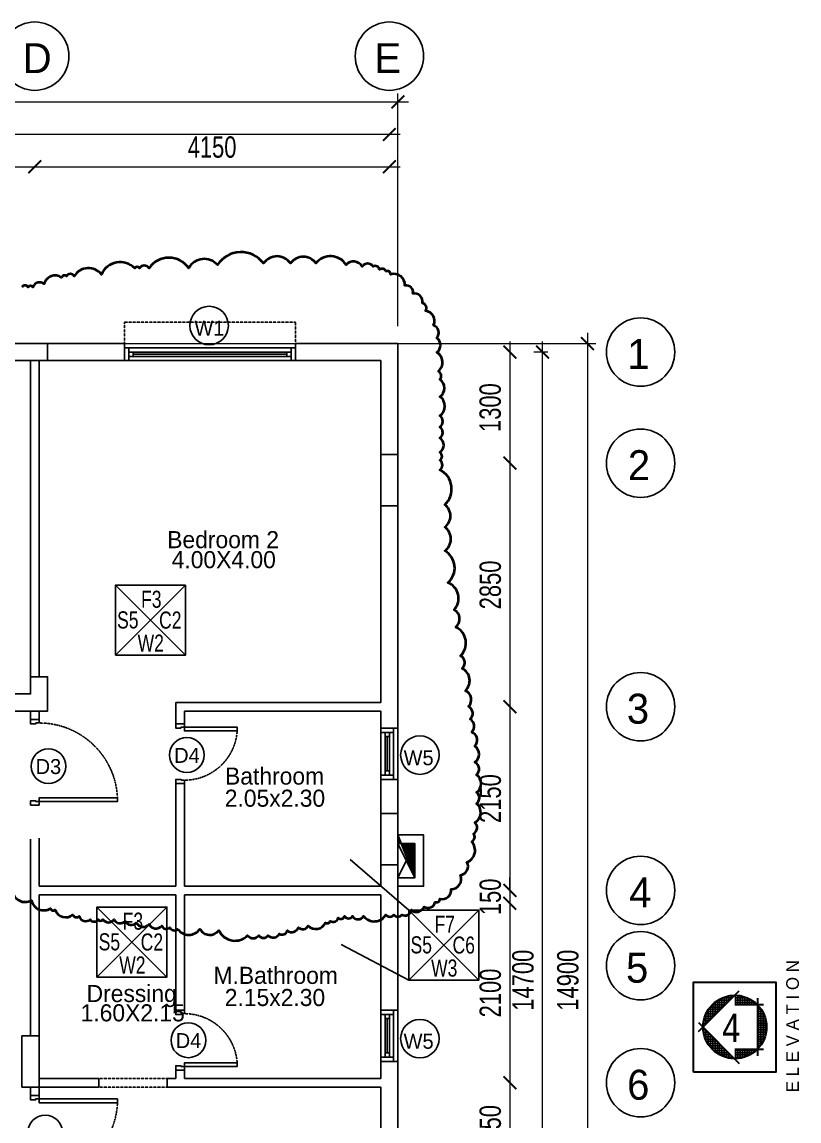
# Model space of a CAD drawing. Header units: metres. Extents: x 228262846 to 228432719, y 398618546 to 398687517.
# Drawn here: x 228375194 to 228384288, y 398644573 to 398657433 of the extents above; entities that cross this region are included whole.
import ezdxf
from ezdxf.enums import TextEntityAlignment as Align

# ---------------------------------------------------------------- set-up
doc = ezdxf.new("R2010")
doc.units = ezdxf.units.M
doc.header["$LTSCALE"] = 10
doc.header["$MEASUREMENT"] = 0
doc.header["$PDMODE"] = 34
doc.linetypes.add('CENTER', pattern=[2, 1.25, -0.25, 0.25, -0.25])
doc.linetypes.add('HIDDEN2', pattern=[0.1875, 0.125, -0.0625])
for name, color, linetype in [('02.01.01 MD-SOL-SDP', 32, 'Continuous'), ('AX', 1, 'CENTER'), ('TAGS', 11, 'Continuous'), ('tails', 11, 'Continuous'), ('TEX', 55, 'Continuous'), ('XXS-COLUMN LAYOUT AT FOUNDATION$0$S-COL', 6, 'Continuous')]:
    doc.layers.add(name, color=color, linetype=linetype)
for name, color, linetype, lineweight in [('A-DIM-15', 63, 'Continuous', 15), ('A-Door', 183, 'Continuous', 25), ('A-Elev', 8, 'Continuous', 25), ('A-ELEV-03', 30, 'Continuous', 30), ('A-Hid', 252, 'HIDDEN2', 25), ('A-RMN-FIN-15', 181, 'Continuous', 15), ('A-Text', 182, 'Continuous', 20), ('A-TXT-E', 3, 'Continuous', 30), ('A-Wall', 7, 'Continuous', 25), ('HAT', 8, 'Continuous', 25)]:
    doc.layers.add(name, color=color, linetype=linetype, lineweight=lineweight)
doc.styles.add('ASA1', font='swissc.ttf')
doc.styles.add('EN-SCL', font='swisscl.ttf')
doc.styles.add('EN-SCL-DIM', font='swisscl.ttf')
doc.styles.add('STYLE2', font='', dxfattribs={"height": 0.3})
doc.styles.add('WW', font='', dxfattribs={"height": 0.12})
doc.styles.add('ZRomatre', font='', dxfattribs={"height": 1})
doc.styles.get('STYLE2').set_extended_font_data('Andalus')
doc.styles.get('WW').set_extended_font_data('Andalus')
doc.styles.get('ZRomatre').set_extended_font_data('Narkisim')
doc.dimstyles.new('ZFP-100$0', dxfattribs={"dimscale": 100, "dimtxt": 2.5, "dimasz": 1.5, "dimexe": 1, "dimexo": 1, "dimgap": 1, "dimtad": 1, "dimdec": 0, "dimzin": 0, "dimdsep": 46, "dimtxsty": 'EN-SCL-DIM', "dimblk": 'ARCHTICK', "dimcen": 2, "dimdle": 1.25, "dimclrd": 256, "dimclre": 256, "dimclrt": 2, "dimadec": 3, "dimazin": 2, "dimtfac": 1, "dimtdec": 0, "dimtix": 1, "dimtmove": 2, "dimatfit": 0, "dimldrblk": 'ARCHTICK', "dimfxl": 1, "dimtolj": 1, "dimtzin": 0, "dimlwd": -1, "dimlwe": -1, "dimarcsym": 0})

# ---------------------------------------------------------------- blocks, each defined once
blk = doc.blocks.new('*U32')
for points in [[(40, 100), (40, 1018), (84, 1018), (84, 100)], [(40, 60), (50, 60), (50, 0), (0, 0), (0, 100), (40, 100)], [(960, 61), (950, 61), (950, 0), (1000, 0), (1000, 100), (960, 100)]]:
    blk.add_lwpolyline(points, close=True)
at = {"linetype": 'HIDDEN2'}
blk.add_arc((41, 100), 919, 359.9741, 87.3184, dxfattribs=at)
blk = doc.blocks.new('*U31')
for points in [[(40, 100), (40, 1018), (84, 1018), (84, 100)], [(40, 60), (50, 60), (50, 0), (0, 0), (0, 100), (40, 100)], [(960, 61), (950, 61), (950, 0), (1000, 0), (1000, 100), (960, 100)]]:
    blk.add_lwpolyline(points, close=True)
at = {"linetype": 'HIDDEN2'}
blk.add_arc((41, 100), 919, 359.9741, 87.3184, dxfattribs=at)
blk = doc.blocks.new('*U30')
for points in [[(-10471, -548), (-10471, 70), (-10427, 70), (-10427, -548)], [(-10471, -588), (-10461, -588), (-10461, -648), (-10511, -648), (-10511, -548), (-10471, -548)], [(-9851, -587), (-9861, -587), (-9861, -648), (-9811, -648), (-9811, -548), (-9851, -548)]]:
    blk.add_lwpolyline(points, close=True)
at = {"linetype": 'HIDDEN2'}
blk.add_arc((-10471, -548), 620, 0, 85.9304, dxfattribs=at)
blk = doc.blocks.new('*X28')
at = {"color": 0}
for p, q in [((-3.16, -8.3378), (-3.16, -8.27)), ((-3.14, -8.3378), (-3.14, -8.2643)), ((-3.12, -8.3378), (-3.12, -8.2601)), ((-3.1194, -8.26), (-3.0732, -8.26)), ((-3.1, -8.3378), (-3.1, -8.2574)), ((-3.08, -8.3378), (-3.08, -8.2562)), ((-3.0672, -8.26), (-3.0269, -8.26)), ((-3.06, -8.2672), (-3.06, -8.2565)), ((-3.04, -8.2874), (-3.04, -8.2581)), ((-3.02, -8.3075), (-3.02, -8.2613)), ((-3, -8.3277), (-3, -8.2659)), ((-2.98, -8.3479), (-2.98, -8.2722)), ((-3.2903, -8.36), (-3.2704, -8.36)), ((-3.28, -8.535), (-3.28, -8.3479)), ((-3.2725, -8.34), (-3.2704, -8.34)), ((-3.26, -8.3378), (-3.26, -8.328)), ((-3.2508, -8.32), (-3.0732, -8.32)), ((-3.24, -8.3378), (-3.24, -8.3115)), ((-3.2233, -8.3), (-3.0732, -8.3)), ((-3.22, -8.3378), (-3.22, -8.2979)), ((-3.2, -8.3378), (-3.2, -8.2866)), ((-3.186, -8.28), (-3.0732, -8.28)), ((-3.18, -8.3378), (-3.18, -8.2774)), ((-3.0473, -8.28), (-2.9603, -8.28)), ((-3.0275, -8.3), (-2.923, -8.3)), ((-3.0076, -8.32), (-2.8956, -8.32)), ((-2.9878, -8.34), (-2.8738, -8.34)), ((-2.968, -8.36), (-2.856, -8.36)), ((-2.96, -8.368), (-2.96, -8.2801)), ((-2.94, -8.3882), (-2.94, -8.29)), ((-2.92, -8.4083), (-2.92, -8.302)), ((-2.9, -8.4285), (-2.9, -8.3164)), ((-2.88, -8.4486), (-2.88, -8.3339)), ((-2.86, -8.4688), (-2.86, -8.3552)), ((-3.3418, -8.46), (-3.2704, -8.46)), ((-3.34, -8.535), (-3.34, -8.4539)), ((-3.3354, -8.44), (-3.2704, -8.44)), ((-3.3272, -8.42), (-3.2704, -8.42)), ((-3.32, -8.535), (-3.32, -8.4052)), ((-3.3172, -8.4), (-3.2704, -8.4)), ((-3.305, -8.38), (-3.2704, -8.38)), ((-3.3, -8.535), (-3.3, -8.3728)), ((-2.9481, -8.38), (-2.8413, -8.38)), ((-2.9283, -8.4), (-2.8291, -8.4)), ((-2.9084, -8.42), (-2.8191, -8.42)), ((-2.8886, -8.44), (-2.811, -8.44)), ((-2.8687, -8.46), (-2.8046, -8.46)), ((-2.84, -8.489), (-2.84, -8.382)), ((-2.82, -8.5091), (-2.82, -8.418)), ((-3.352, -8.54), (-3.2704, -8.54)), ((-3.3517, -8.52), (-3.2704, -8.52)), ((-3.351, -8.56), (-3.2704, -8.56)), ((-3.3499, -8.5), (-3.2704, -8.5)), ((-3.3466, -8.48), (-3.2704, -8.48)), ((-3.34, -8.6162), (-3.34, -8.535)), ((-3.32, -8.6649), (-3.32, -8.535)), ((-3.3, -8.6973), (-3.3, -8.535)), ((-3.28, -8.7222), (-3.28, -8.535)), ((-2.8489, -8.48), (-2.7998, -8.48)), ((-2.829, -8.5), (-2.7965, -8.5)), ((-2.82, -8.652), (-2.82, -8.561)), ((-2.819, -8.56), (-2.7954, -8.56)), ((-2.8092, -8.52), (-2.7947, -8.52)), ((-2.8, -8.5293), (-2.8, -8.4788)), ((-2.8, -8.5913), (-2.8, -8.5408)), ((-2.7992, -8.54), (-2.7943, -8.54)), ((-3.3484, -8.58), (-3.2704, -8.58)), ((-3.3444, -8.6), (-3.2704, -8.6)), ((-3.3388, -8.62), (-3.2704, -8.62)), ((-3.3316, -8.64), (-3.2704, -8.64)), ((-3.3225, -8.66), (-3.2704, -8.66)), ((-2.9183, -8.66), (-2.8238, -8.66)), ((-2.9, -8.7537), (-2.9, -8.6416)), ((-2.8984, -8.64), (-2.8148, -8.64)), ((-2.88, -8.7362), (-2.88, -8.6214)), ((-2.8786, -8.62), (-2.8075, -8.62)), ((-2.86, -8.7149), (-2.86, -8.6013)), ((-2.8587, -8.6), (-2.8019, -8.6)), ((-2.84, -8.6881), (-2.84, -8.5811)), ((-2.8389, -8.58), (-2.7979, -8.58)), ((-3.3114, -8.68), (-3.2704, -8.68)), ((-3.2981, -8.7), (-3.2704, -8.7)), ((-3.2819, -8.72), (-3.2704, -8.72)), ((-3.2623, -8.74), (-3.0732, -8.74)), ((-3.26, -8.7421), (-3.26, -8.7323)), ((-3.24, -8.7585), (-3.24, -8.7323)), ((-3.22, -8.7722), (-3.22, -8.7323)), ((-3.2, -8.7834), (-3.2, -8.7323)), ((-3.18, -8.7927), (-3.18, -8.7323)), ((-3.16, -8.8001), (-3.16, -8.7323)), ((-3.14, -8.8058), (-3.14, -8.7323)), ((-3.12, -8.81), (-3.12, -8.7323)), ((-3.1, -8.8126), (-3.1, -8.7323)), ((-3.08, -8.8139), (-3.08, -8.7323)), ((-3, -8.8042), (-3, -8.7424)), ((-2.9976, -8.74), (-2.884, -8.74)), ((-2.98, -8.7979), (-2.98, -8.7222)), ((-2.9778, -8.72), (-2.8644, -8.72)), ((-2.96, -8.7899), (-2.96, -8.7021)), ((-2.9579, -8.7), (-2.8483, -8.7)), ((-2.94, -8.7801), (-2.94, -8.6819)), ((-2.9381, -8.68), (-2.8349, -8.68)), ((-2.92, -8.7681), (-2.92, -8.6618)), ((-3.238, -8.76), (-3.0732, -8.76)), ((-3.2065, -8.78), (-3.0732, -8.78)), ((-3.1603, -8.8), (-3.0732, -8.8)), ((-3.06, -8.8136), (-3.06, -8.8029)), ((-3.0572, -8.8), (-2.9861, -8.8)), ((-3.04, -8.812), (-3.04, -8.7827)), ((-3.0373, -8.78), (-2.9398, -8.78)), ((-3.02, -8.8088), (-3.02, -8.7625)), ((-3.0175, -8.76), (-2.9083, -8.76))]:
    blk.add_line(p, q, dxfattribs=at)
blk = doc.blocks.new('_ArchTick')
at = {"color": 0, "linetype": 'ByBlock', "const_width": 0.15}
blk.add_lwpolyline([(-0.5, -0.5), (0.5, 0.5)], dxfattribs=at)
blk = doc.blocks.new('*D100')
at = {"layer": 'A-DIM-15', "transparency": 16777216}
for p, q in [((228366294, 398653874), (228366294, 398656598)), ((228379594, 398653874), (228379594, 398656598)), ((228366169, 398656498), (228379719, 398656498))]:
    blk.add_line(p, q, dxfattribs=at)
at = {"layer": 'Defpoints', "color": 0, "transparency": 16777216}
for p in [(228379594, 398656498), (228366294, 398653774), (228379594, 398653774)]:
    blk.add_point(p, dxfattribs=at)
at = {"layer": 'A-DIM-15', "transparency": 16777216, "xscale": 150, "yscale": 150, "zscale": 150, "rotation": 180}
blk.add_blockref('_ArchTick', (228366294, 398656498), dxfattribs=at)
at = {"layer": 'A-DIM-15', "transparency": 16777216, "xscale": 150, "yscale": 150, "zscale": 150}
blk.add_blockref('_ArchTick', (228379594, 398656498), dxfattribs=at)
at = {"layer": 'A-DIM-15', "color": 2, "transparency": 16777216, "insert": (228372944, 398656726), "char_height": 250, "attachment_point": 5, "style": 'EN-SCL-DIM'}
blk.add_mtext('\\A1;13300', dxfattribs=at)
blk = doc.blocks.new('*D101')
at = {"layer": 'A-DIM-15', "transparency": 16777216}
blk.add_line((228379619, 398656116), (228366269, 398656116), dxfattribs=at)
at = {"layer": 'Defpoints', "color": 0, "transparency": 16777216}
for p in [(228366394, 398656116), (228366394, 398656116), (228379494, 398656116)]:
    blk.add_point(p, dxfattribs=at)
at = {"layer": 'A-DIM-15', "transparency": 16777216, "xscale": 150, "yscale": 150, "zscale": 150, "rotation": 180}
blk.add_blockref('_ArchTick', (228366394, 398656116), dxfattribs=at)
at = {"layer": 'A-DIM-15', "transparency": 16777216, "xscale": 150, "yscale": 150, "zscale": 150}
blk.add_blockref('_ArchTick', (228379494, 398656116), dxfattribs=at)
at = {"layer": 'A-DIM-15', "color": 2, "transparency": 16777216, "insert": (228372944, 398656344), "char_height": 250, "attachment_point": 5, "style": 'EN-SCL-DIM'}
blk.add_mtext('\\A1;13100', dxfattribs=at)
blk = doc.blocks.new('*D104')
at = {"layer": 'A-DIM-15', "transparency": 16777216}
blk.add_line((228371019, 398655740), (228375469, 398655740), dxfattribs=at)
at = {"layer": 'Defpoints', "color": 0, "transparency": 16777216}
for p in [(228371144, 398655740), (228375344, 398655740), (228375344, 398655740)]:
    blk.add_point(p, dxfattribs=at)
at = {"layer": 'A-DIM-15', "transparency": 16777216, "xscale": 150, "yscale": 150, "zscale": 150, "rotation": 180}
blk.add_blockref('_ArchTick', (228371144, 398655740), dxfattribs=at)
at = {"layer": 'A-DIM-15', "transparency": 16777216, "xscale": 150, "yscale": 150, "zscale": 150}
blk.add_blockref('_ArchTick', (228375344, 398655740), dxfattribs=at)
at = {"layer": 'A-DIM-15', "color": 2, "transparency": 16777216, "insert": (228373244, 398655968), "char_height": 250, "attachment_point": 5, "style": 'EN-SCL-DIM'}
blk.add_mtext('\\A1;4200', dxfattribs=at)
blk = doc.blocks.new('*D105')
at = {"layer": 'A-DIM-15', "transparency": 16777216}
blk.add_line((228375219, 398655740), (228379619, 398655740), dxfattribs=at)
at = {"layer": 'Defpoints', "color": 0, "transparency": 16777216}
for p in [(228375344, 398655740), (228379494, 398655740), (228379494, 398655740)]:
    blk.add_point(p, dxfattribs=at)
at = {"layer": 'A-DIM-15', "transparency": 16777216, "xscale": 150, "yscale": 150, "zscale": 150, "rotation": 180}
blk.add_blockref('_ArchTick', (228375344, 398655740), dxfattribs=at)
at = {"layer": 'A-DIM-15', "transparency": 16777216, "xscale": 150, "yscale": 150, "zscale": 150}
blk.add_blockref('_ArchTick', (228379494, 398655740), dxfattribs=at)
at = {"layer": 'A-DIM-15', "color": 2, "transparency": 16777216, "insert": (228377419, 398655968), "char_height": 250, "attachment_point": 5, "style": 'EN-SCL-DIM'}
blk.add_mtext('\\A1;4150', dxfattribs=at)
blk = doc.blocks.new('*D106')
at = {"layer": 'A-DIM-15', "transparency": 16777216}
for p, q in [((228381812, 398653796), (228381812, 398638646)), ((228375594, 398653671), (228381912, 398653671)), ((228379694, 398638771), (228381912, 398638771))]:
    blk.add_line(p, q, dxfattribs=at)
at = {"layer": 'Defpoints', "color": 0, "transparency": 16777216}
for p in [(228375494, 398653671), (228379594, 398638771), (228381812, 398638771)]:
    blk.add_point(p, dxfattribs=at)
at = {"layer": 'A-DIM-15', "transparency": 16777216, "xscale": 150, "yscale": 150, "zscale": 150}
for p, rotation in [((228381812, 398653671), 90), ((228381812, 398638771), 270)]:
    blk.add_blockref('_ArchTick', p, dxfattribs=dict(at, rotation=rotation))
at = {"layer": 'A-DIM-15', "color": 2, "transparency": 16777216, "insert": (228381584, 398646221), "char_height": 250, "attachment_point": 5, "rotation": 90, "style": 'EN-SCL-DIM'}
blk.add_mtext('\\A1;14900', dxfattribs=at)
blk = doc.blocks.new('*D107')
at = {"layer": 'A-DIM-15', "transparency": 16777216}
for p, q in [((228381286, 398638746), (228381286, 398653696)), ((228381348, 398653571), (228381186, 398653571)), ((228381348, 398638871), (228381186, 398638871))]:
    blk.add_line(p, q, dxfattribs=at)
at = {"layer": 'Defpoints', "color": 0, "transparency": 16777216}
for p in [(228381286, 398653571), (228381448, 398653571), (228381448, 398638871)]:
    blk.add_point(p, dxfattribs=at)
at = {"layer": 'A-DIM-15', "transparency": 16777216, "xscale": 150, "yscale": 150, "zscale": 150}
for p, rotation in [((228381286, 398653571), 90), ((228381286, 398638871), 270)]:
    blk.add_blockref('_ArchTick', p, dxfattribs=dict(at, rotation=rotation))
at = {"layer": 'A-DIM-15', "color": 2, "transparency": 16777216, "insert": (228381058, 398646221), "char_height": 250, "attachment_point": 5, "rotation": 90, "style": 'EN-SCL-DIM'}
blk.add_mtext('\\A1;14700', dxfattribs=at)
blk = doc.blocks.new('*D108')
at = {"layer": 'A-DIM-15', "transparency": 16777216}
blk.add_line((228380904, 398653696), (228380904, 398652146), dxfattribs=at)
at = {"layer": 'Defpoints', "color": 0, "transparency": 16777216}
for p in [(228380904, 398653571), (228380904, 398652271), (228380904, 398652271)]:
    blk.add_point(p, dxfattribs=at)
at = {"layer": 'A-DIM-15', "transparency": 16777216, "xscale": 150, "yscale": 150, "zscale": 150}
for p, rotation in [((228380904, 398653571), 90), ((228380904, 398652271), 270)]:
    blk.add_blockref('_ArchTick', p, dxfattribs=dict(at, rotation=rotation))
at = {"layer": 'A-DIM-15', "color": 2, "transparency": 16777216, "insert": (228380675, 398652921), "char_height": 250, "attachment_point": 5, "rotation": 90, "style": 'EN-SCL-DIM'}
blk.add_mtext('\\A1;1300', dxfattribs=at)
blk = doc.blocks.new('*D109')
at = {"layer": 'A-DIM-15', "transparency": 16777216}
blk.add_line((228380904, 398652396), (228380904, 398649296), dxfattribs=at)
at = {"layer": 'Defpoints', "color": 0, "transparency": 16777216}
for p in [(228380904, 398652271), (228380904, 398649421), (228380904, 398649421)]:
    blk.add_point(p, dxfattribs=at)
at = {"layer": 'A-DIM-15', "transparency": 16777216, "xscale": 150, "yscale": 150, "zscale": 150}
for p, rotation in [((228380904, 398652271), 90), ((228380904, 398649421), 270)]:
    blk.add_blockref('_ArchTick', p, dxfattribs=dict(at, rotation=rotation))
at = {"layer": 'A-DIM-15', "color": 2, "transparency": 16777216, "insert": (228380676, 398650846), "char_height": 250, "attachment_point": 5, "rotation": 90, "style": 'EN-SCL-DIM'}
blk.add_mtext('\\A1;2850', dxfattribs=at)
blk = doc.blocks.new('*D110')
at = {"layer": 'A-DIM-15', "transparency": 16777216}
blk.add_line((228380904, 398649546), (228380904, 398647146), dxfattribs=at)
at = {"layer": 'Defpoints', "color": 0, "transparency": 16777216}
for p in [(228380904, 398649421), (228380904, 398647271), (228380904, 398647271)]:
    blk.add_point(p, dxfattribs=at)
at = {"layer": 'A-DIM-15', "transparency": 16777216, "xscale": 150, "yscale": 150, "zscale": 150}
for p, rotation in [((228380904, 398649421), 90), ((228380904, 398647271), 270)]:
    blk.add_blockref('_ArchTick', p, dxfattribs=dict(at, rotation=rotation))
at = {"layer": 'A-DIM-15', "color": 2, "transparency": 16777216, "insert": (228380676, 398648346), "char_height": 250, "attachment_point": 5, "rotation": 90, "style": 'EN-SCL-DIM'}
blk.add_mtext('\\A1;2150', dxfattribs=at)
blk = doc.blocks.new('*D111')
at = {"layer": 'A-DIM-15', "transparency": 16777216}
for p, q in [((228380904, 398647271), (228380904, 398647421)), ((228380904, 398647271), (228380904, 398647121)), ((228380904, 398647121), (228380904, 398646971))]:
    blk.add_line(p, q, dxfattribs=at)
at = {"layer": 'Defpoints', "color": 0, "transparency": 16777216}
for p in [(228380904, 398647271), (228380904, 398647121), (228380904, 398647121)]:
    blk.add_point(p, dxfattribs=at)
at = {"layer": 'A-DIM-15', "transparency": 16777216, "xscale": 150, "yscale": 150, "zscale": 150}
for p, rotation in [((228380904, 398647271), 270), ((228380904, 398647121), 90)]:
    blk.add_blockref('_ArchTick', p, dxfattribs=dict(at, rotation=rotation))
at = {"layer": 'A-DIM-15', "color": 2, "transparency": 16777216, "insert": (228380676, 398647196), "char_height": 250, "attachment_point": 5, "rotation": 90, "style": 'EN-SCL-DIM'}
blk.add_mtext('\\A1;150', dxfattribs=at)
blk = doc.blocks.new('*D112')
at = {"layer": 'A-DIM-15', "transparency": 16777216}
blk.add_line((228380904, 398647246), (228380904, 398644896), dxfattribs=at)
at = {"layer": 'Defpoints', "color": 0, "transparency": 16777216}
for p in [(228380904, 398647121), (228380904, 398645021), (228380904, 398645021)]:
    blk.add_point(p, dxfattribs=at)
at = {"layer": 'A-DIM-15', "transparency": 16777216, "xscale": 150, "yscale": 150, "zscale": 150}
for p, rotation in [((228380904, 398647121), 90), ((228380904, 398645021), 270)]:
    blk.add_blockref('_ArchTick', p, dxfattribs=dict(at, rotation=rotation))
at = {"layer": 'A-DIM-15', "color": 2, "transparency": 16777216, "insert": (228380676, 398646071), "char_height": 250, "attachment_point": 5, "rotation": 90, "style": 'EN-SCL-DIM'}
blk.add_mtext('\\A1;2100', dxfattribs=at)
blk = doc.blocks.new('*D113')
at = {"layer": 'A-DIM-15', "transparency": 16777216}
blk.add_line((228380904, 398645146), (228380904, 398643946), dxfattribs=at)
at = {"layer": 'Defpoints', "color": 0, "transparency": 16777216}
for p in [(228380904, 398645021), (228380904, 398644071), (228380904, 398644071)]:
    blk.add_point(p, dxfattribs=at)
at = {"layer": 'A-DIM-15', "transparency": 16777216, "xscale": 150, "yscale": 150, "zscale": 150}
for p, rotation in [((228380904, 398645021), 90), ((228380904, 398644071), 270)]:
    blk.add_blockref('_ArchTick', p, dxfattribs=dict(at, rotation=rotation))
at = {"layer": 'A-DIM-15', "color": 2, "transparency": 16777216, "insert": (228380676, 398644546), "char_height": 250, "attachment_point": 5, "rotation": 90, "style": 'EN-SCL-DIM'}
blk.add_mtext('\\A1;950', dxfattribs=at)
blk = doc.blocks.new('A$C3E302781')
at = {"layer": 'TAGS'}
for p, q in [((228360159, 398650729), (228361183, 398649705)), ((228361183, 398650729), (228360159, 398649705))]:
    blk.add_line(p, q, dxfattribs=at)
blk.add_lwpolyline([(228360159, 398649705), (228361183, 398649705), (228361183, 398650729), (228360159, 398650729)], close=True, dxfattribs=at)

msp = doc.modelspace()

# ---------------------------------------------------------------- hatches: boundary and pattern name
at = {"layer": '02.01.01 MD-SOL-SDP', "ltscale": 0.5}
h = msp.add_hatch(dxfattribs=at)
h.set_pattern_fill('ANSI31', color=8, scale=500)
h.set_pattern_definition([(45, (-228107880442.91, -398240256183.82), (-44.194173824159, 44.194173824159), [])])
h.paths.add_polyline_path([(228379593.785, 398647919.82), (228379893.785, 398647919.82), (228379893.785, 398647319.82), (228379593.785, 398647319.82), (228379593.785, 398647419.82), (228379793.785, 398647419.82), (228379793.785, 398647819.82), (228379593.785, 398647819.82)])

# ---------------------------------------------------------------- linework, layer by layer
at = {"layer": '02.01.01 MD-SOL-SDP', "color": 8}
for p, q in [((228379793.785, 398647819.82), (228379593.785, 398647419.82)), ((228379793.785, 398647419.82), (228379593.785, 398647819.82))]:
    msp.add_line(p, q, dxfattribs=at)
msp.add_lwpolyline([(228379593.785, 398647919.82), (228379893.785, 398647919.82), (228379893.785, 398647319.82), (228379593.785, 398647319.82)], dxfattribs=at)
msp.add_lwpolyline([(228379593.785, 398647819.82), (228379793.785, 398647819.82), (228379793.785, 398647419.82), (228379593.785, 398647419.82)], close=True, dxfattribs=at)
at = {"layer": 'A-Door'}
for p, q in [((228378393.785, 398653620.581), (228376393.785, 398653620.581)), ((228376443.785, 398653470.581), (228376443.785, 398653620.581)), ((228378343.785, 398653470.581), (228378343.785, 398653620.581)), ((228378393.785, 398653470.581), (228376393.785, 398653470.581)), ((228378343.785, 398653570.581), (228376443.785, 398653570.581)), ((228378343.785, 398653520.581), (228376443.785, 398653520.581)), ((228376493.785, 398653520.581), (228376493.785, 398653570.581)), ((228378293.785, 398653545.581), (228376493.785, 398653545.581)), ((228378293.785, 398653520.581), (228378293.785, 398653570.581)), ((228379393.785, 398648570.581), (228379393.785, 398649170.581)), ((228379393.785, 398649120.581), (228379543.785, 398649120.581)), ((228379443.785, 398648620.581), (228379443.785, 398649120.581)), ((228379493.785, 398648620.581), (228379493.785, 398649120.581)), ((228379543.785, 398648570.581), (228379543.785, 398649170.581)), ((228379443.785, 398649070.581), (228379493.785, 398649070.581)), ((228379468.785, 398648670.581), (228379468.785, 398649070.581)), ((228379393.785, 398648620.581), (228379543.785, 398648620.581)), ((228379443.785, 398648670.581), (228379493.785, 398648670.581)), ((228379393.785, 398645870.581), (228379393.785, 398645270.581)), ((228379543.785, 398645870.581), (228379543.785, 398645270.581)), ((228379393.785, 398645820.581), (228379543.785, 398645820.581)), ((228379443.785, 398645820.581), (228379443.785, 398645320.581)), ((228379443.785, 398645770.581), (228379493.785, 398645770.581)), ((228379468.785, 398645770.581), (228379468.785, 398645370.581)), ((228379493.785, 398645820.581), (228379493.785, 398645320.581)), ((228379443.785, 398645370.581), (228379493.785, 398645370.581)), ((228379393.785, 398645320.581), (228379543.785, 398645320.581))]:
    msp.add_line(p, q, dxfattribs=at)
at = {"layer": 'A-Elev'}
for p, q in [((228379593.785, 398648570.581), (228379593.785, 398649170.581)), ((228379593.785, 398645870.581), (228379593.785, 398645270.581))]:
    msp.add_line(p, q, dxfattribs=at)
at = {"layer": 'A-ELEV-03', "color": 3}
for p, q in [((228383112.232, 398645620.245), (228383586.463, 398646098.207)), ((228383800.758, 398646010.317), (228383800.758, 398645335.395)), ((228383537.184, 398645936.431), (228383874.644, 398645936.431)), ((228383112.232, 398645725.467), (228383586.463, 398645247.505)), ((228383874.644, 398645409.281), (228383537.184, 398645409.281))]:
    msp.add_line(p, q, dxfattribs=at)
msp.add_lwpolyline([(228383054.218, 398645146.214), (228383054.218, 398646199.498), (228384015.682, 398646199.498), (228384015.682, 398645146.214)], close=True, dxfattribs=at)
msp.add_circle((228383537.184, 398645672.856), 371.25, dxfattribs=at)
at = {"layer": 'A-Hid'}
for p, q in [((228376093.785, 398645070.581), (228376894.167, 398645070.723)), ((228376093.785, 398644970.581), (228376894.167, 398644970.723))]:
    msp.add_line(p, q, dxfattribs=at)
msp.add_lwpolyline([(228376393.785, 398653670.581), (228376393.785, 398653920.581), (228378393.785, 398653920.581), (228378393.785, 398653670.581)], dxfattribs=at)
at = {"layer": 'A-Wall'}
for p, q in [((228376393.785, 398653670.581), (228375493.785, 398653670.581)), ((228376393.785, 398653470.581), (228376393.785, 398653670.581)), ((228379593.785, 398653670.581), (228378393.785, 398653670.581)), ((228378393.785, 398653470.581), (228378393.785, 398653670.581)), ((228379593.785, 398653670.581), (228379593.785, 398652370.581)), ((228375293.785, 398653470.581), (228375293.785, 398649770.581)), ((228375393.785, 398653470.581), (228375393.785, 398649772.935)), ((228376393.785, 398653470.581), (228375493.785, 398653470.581)), ((228379393.785, 398653470.581), (228378393.785, 398653470.581)), ((228379393.785, 398653470.581), (228379393.785, 398652370.581)), ((228379393.785, 398651770.581), (228379393.785, 398649470.581)), ((228379593.785, 398651770.581), (228379593.785, 398649170.581)), ((228376994.167, 398649470.581), (228379393.785, 398649470.581)), ((228376994.167, 398649220.581), (228376994.167, 398649470.581)), ((228375293.785, 398649370.581), (228375293.785, 398649270.581)), ((228375393.785, 398649370.581), (228375393.785, 398649270.581)), ((228377094.167, 398649370.581), (228379393.785, 398649370.581)), ((228377094.167, 398649220.581), (228377094.167, 398649370.581)), ((228379393.785, 398649370.581), (228379393.785, 398649170.581)), ((228375393.785, 398649270.581), (228375293.785, 398649270.581)), ((228377094.167, 398649220.581), (228376994.167, 398649220.581)), ((228379393.785, 398649170.581), (228379593.785, 398649170.581)), ((228379393.785, 398648570.581), (228379393.785, 398648170.581)), ((228379393.785, 398648570.581), (228379593.785, 398648570.581)), ((228379593.785, 398648570.581), (228379593.785, 398648170.581)), ((228376994.167, 398647320.581), (228376994.167, 398648520.581)), ((228376994.167, 398648520.581), (228377094.167, 398648520.581)), ((228377094.167, 398647320.581), (228377094.167, 398648520.581)), ((228375293.785, 398647870.581), (228375293.785, 398645570.581)), ((228375393.785, 398647320.581), (228375393.785, 398647883.823)), ((228379393.785, 398647570.581), (228379393.785, 398647320.581)), ((228379593.785, 398647570.581), (228379593.785, 398645870.581)), ((228375393.785, 398647320.581), (228376994.167, 398647320.581)), ((228377094.167, 398647320.581), (228379393.785, 398647320.581)), ((228375393.785, 398647220.581), (228375393.785, 398645570.581)), ((228375393.785, 398647220.581), (228376994.167, 398647220.581)), ((228376994.12, 398645869.819), (228376994.167, 398647220.581)), ((228377094.12, 398645869.819), (228377094.167, 398647220.581)), ((228377094.167, 398647220.581), (228379393.785, 398647220.581)), ((228379393.785, 398647220.581), (228379393.785, 398645870.581)), ((228376994.12, 398645869.819), (228377094.12, 398645869.819)), ((228379393.785, 398645870.581), (228379593.785, 398645870.581)), ((228379393.785, 398645270.581), (228379393.785, 398645070.581)), ((228379393.785, 398645270.581), (228379593.785, 398645270.581)), ((228379593.785, 398645270.581), (228379593.785, 398643770.581)), ((228376994.167, 398645070.581), (228376994.12, 398645169.819)), ((228376994.12, 398645169.819), (228377094.12, 398645169.819)), ((228377094.167, 398645070.581), (228377094.12, 398645169.819)), ((228375293.785, 398644970.581), (228375293.785, 398644870.581)), ((228375393.785, 398645070.581), (228376093.785, 398645070.581)), ((228375393.785, 398644970.581), (228375393.785, 398644870.581)), ((228375393.785, 398644970.581), (228376093.785, 398644970.581)), ((228376093.785, 398645070.581), (228376093.785, 398644970.581)), ((228376894.167, 398645070.723), (228376994.167, 398645070.581)), ((228376894.167, 398645070.723), (228376894.167, 398644970.723)), ((228376894.167, 398644970.723), (228379393.785, 398644970.581)), ((228377094.167, 398645070.581), (228379393.785, 398645070.581)), ((228379393.785, 398644970.581), (228379393.785, 398643770.581)), ((228375293.785, 398644870.581), (228375393.785, 398644870.581))]:
    msp.add_line(p, q, dxfattribs=at)
at = {"layer": 'AX', "linetype": 'ByBlock', "ltscale": 0.1}
for centre in [(228375343.785, 398657033.358), (228379493.785, 398657033.358), (228382434.515, 398653570.581), (228382434.515, 398652270.581), (228382434.515, 398649420.581), (228382434.515, 398647270.581), (228382434.515, 398646389.943), (228382434.515, 398645020.581)]:
    msp.add_circle(centre, 400, dxfattribs=at)
at = {"layer": 'HAT', "color": 6, "lineweight": 40}
msp.add_lwpolyline([(228375080.759, 398647265.695, 0.52056705), (228375304.038, 398647154.144, 0.52056705), (228375304.038, 398647154.144, 0.52056705), (228375527.317, 398647061.185, 0.52056705), (228375527.317, 398647061.185, 0.52056705), (228375583.138, 398647042.594, 0.52056705), (228375583.138, 398647042.594, 0.52056705), (228375787.81, 398646986.819, 0.52056705), (228375787.81, 398646986.819, 0.52056705), (228375862.237, 398646968.227, 0.52056705), (228375862.237, 398646968.227, 0.52056705), (228375992.483, 398646931.043, 0.52056705), (228375992.483, 398646931.043, 0.52056705), (228376085.516, 398646931.043, 0.52056705), (228376085.516, 398646931.043, 0.52056705), (228376141.336, 398646931.043, 0.52056705), (228376141.336, 398646931.043, 0.52056705), (228376271.582, 398646931.043, 0.52056705), (228376271.582, 398646931.043, 0.52056705), (228376401.829, 398646912.451, 0.52056705), (228376401.829, 398646912.451, 0.52056705), (228376532.076, 398646893.86, 0.52056705), (228376532.076, 398646893.86, 0.52056705), (228376680.928, 398646875.268, 0.52056705), (228376680.928, 398646875.268, 0.52056705), (228376829.781, 398646856.676, 0.52056705), (228376829.781, 398646856.676, 0.52056705), (228376922.814, 398646838.084, 0.52056705), (228376922.814, 398646838.084, 0.52056705), (228377015.848, 398646819.492, 0.52056705), (228377015.848, 398646819.492, 0.52056705), (228377276.34, 398646819.492, 0.52056705), (228377276.34, 398646819.492, 0.52056705), (228377499.619, 398646800.901, 0.52056705), (228377499.619, 398646800.901, 0.52056705), (228377834.539, 398646745.125, 0.52056705), (228377834.539, 398646745.125, 0.52056705), (228377964.785, 398646745.125, 0.52056705), (228377964.785, 398646745.125, 0.52056705), (228378076.425, 398646745.125, 0.52056705), (228378076.425, 398646745.125, 0.52056705), (228378206.672, 398646763.717, 0.52056705), (228378206.672, 398646763.717, 0.52056705), (228378299.704, 398646800.901, 0.52056705), (228378299.704, 398646800.901, 0.52056705), (228378429.951, 398646838.084, 0.52056705), (228378429.951, 398646838.084, 0.52056705), (228378541.59, 398646856.676, 0.52056705), (228378541.59, 398646856.676, 0.52056705), (228378746.264, 398646893.86, 0.52056705), (228378746.264, 398646893.86, 0.52056705), (228378802.083, 398646912.451, 0.52056705), (228378802.083, 398646912.451, 0.52056705), (228378895.116, 398646949.635, 0.52056705), (228378895.116, 398646949.635, 0.52056705), (228378969.543, 398646968.227, 0.52056705), (228378969.543, 398646968.227, 0.52056705), (228379062.575, 398646968.227, 0.52056705), (228379062.575, 398646968.227, 0.52056705), (228379192.822, 398646968.227, 0.52056705), (228379192.822, 398646968.227, 0.52056705), (228379453.315, 398646986.819, 0.52056705), (228379453.315, 398646986.819, 0.52056705), (228379546.348, 398646986.819, 0.52056705), (228379546.348, 398646986.819, 0.52056705), (228379639.381, 398646986.819, 0.52056705), (228379639.381, 398646986.819, 0.52056705), (228379751.021, 398647042.594, 0.52056705), (228379751.021, 398647042.594, 0.52056705), (228379899.873, 398647079.777, 0.52056705), (228379899.873, 398647079.777, 0.52056705), (228380030.12, 398647135.553, 0.52056705), (228380030.12, 398647135.553, 0.52056705), (228380085.94, 398647172.736, 0.52056705), (228380085.94, 398647172.736, 0.52056705), (228380216.186, 398647284.287, 0.52056705), (228380216.186, 398647284.287, 0.52056705), (228380327.826, 398647451.613, 0.52056705), (228380327.826, 398647451.613, 0.52056705), (228380402.253, 398647600.348, 0.52056705), (228380402.253, 398647600.348, 0.52056705), (228380458.072, 398647842.041, 0.52056705), (228380458.072, 398647842.041, 0.52056705), (228380476.679, 398647935, 0.52056705), (228380476.679, 398647935, 0.52056705), (228380495.285, 398648065.143, 0.52056705), (228380495.285, 398648065.143, 0.52056705), (228380513.892, 398648288.244, 0.52056705), (228380513.892, 398648288.244, 0.52056705), (228380513.892, 398648418.387, 0.52056705), (228380513.892, 398648418.387, 0.52056705), (228380513.892, 398648622.897, 0.52056705), (228380513.892, 398648622.897, 0.52056705), (228380495.285, 398648771.631, 0.52056705), (228380495.285, 398648771.631, 0.52056705), (228380495.285, 398648957.549, 0.52056705), (228380495.285, 398648957.549, 0.52056705), (228380458.072, 398649124.875, 0.52056705), (228380458.072, 398649124.875, 0.52056705), (228380439.465, 398649273.609, 0.52056705), (228380439.465, 398649273.609, 0.52056705), (228380420.86, 398649422.344, 0.52056705), (228380420.86, 398649422.344, 0.52056705), (228380383.646, 398649608.262, 0.52056705), (228380383.646, 398649608.262, 0.52056705), (228380346.433, 398649868.547, 0.52056705), (228380346.433, 398649868.547, 0.52056705), (228380327.826, 398650017.282, 0.52056705), (228380327.826, 398650017.282, 0.52056705), (228380272.006, 398650351.934, 0.52056705), (228380272.006, 398650351.934, 0.52056705), (228380253.399, 398650556.444, 0.52056705), (228380253.399, 398650556.444, 0.52056705), (228380178.973, 398650872.504, 0.52056705), (228380178.973, 398650872.504, 0.52056705), (228380141.76, 398651244.34, 0.52056705), (228380141.76, 398651244.34, 0.52056705), (228380141.76, 398651523.217, 0.52056705), (228380141.76, 398651523.217, 0.52056705), (228380141.76, 398651783.502, 0.52056705), (228380141.76, 398651783.502, 0.52056705), (228380085.94, 398652192.522, 0.52056705), (228380085.94, 398652192.522, 0.52056705), (228380085.94, 398652304.072, 0.52056705), (228380085.94, 398652304.072, 0.52056705), (228380085.94, 398652397.031, 0.52056705), (228380085.94, 398652397.031, 0.52056705), (228380085.94, 398652564.358, 0.52056705), (228380085.94, 398652564.358, 0.52056705), (228380085.94, 398652694.5, 0.52056705), (228380085.94, 398652694.5, 0.52056705), (228380085.94, 398652824.643, 0.52056705), (228380085.94, 398652824.643, 0.52056705), (228380085.94, 398653047.745, 0.52056705), (228380085.94, 398653047.745, 0.52056705), (228380085.94, 398653252.255, 0.52056705), (228380085.94, 398653252.255, 0.52056705), (228380067.334, 398653345.213, 0.52056705), (228380067.334, 398653345.213, 0.52056705), (228380048.727, 398653568.315, 0.52056705), (228380048.727, 398653568.315, 0.52056705), (228380048.727, 398653735.641, 0.52056705), (228380048.727, 398653735.641, 0.52056705), (228380011.513, 398653884.375, 0.52056705), (228380011.513, 398653884.375, 0.52056705), (228379918.48, 398654051.702, 0.52056705), (228379918.48, 398654051.702, 0.52056705), (228379881.267, 398654144.661, 0.52056705), (228379881.267, 398654144.661, 0.52056705), (228379769.628, 398654256.212, 0.52056705), (228379769.628, 398654256.212, 0.52056705), (228379676.594, 398654349.17, 0.52056705), (228379676.594, 398654349.17, 0.52056705), (228379509.135, 398654479.313, 0.52056705), (228379509.135, 398654479.313, 0.52056705), (228379453.315, 398654516.496, 0.52056705), (228379453.315, 398654516.496, 0.52056705), (228379378.888, 398654535.088, 0.52056705), (228379378.888, 398654535.088, 0.52056705), (228379304.462, 398654572.272, 0.52056705), (228379304.462, 398654572.272, 0.52056705), (228379174.215, 398654572.272, 0.52056705), (228379174.215, 398654572.272, 0.52056705), (228378988.15, 398654590.864, 0.52056705), (228378988.15, 398654590.864, 0.52056705), (228378634.624, 398654609.455, 0.52056705), (228378634.624, 398654609.455, 0.52056705), (228378336.917, 398654609.455, 0.52056705), (228378336.917, 398654609.455, 0.52056705), (228378020.605, 398654609.455, 0.52056705), (228378020.605, 398654609.455, 0.52056705), (228377481.013, 398654590.864, 0.52056705), (228377481.013, 398654590.864, 0.52056705), (228377146.093, 398654553.68, 0.52056705), (228377146.093, 398654553.68, 0.52056705), (228376680.928, 398654553.68, 0.52056705), (228376680.928, 398654553.68, 0.52056705), (228376569.288, 398654553.68, 0.52056705), (228376569.288, 398654553.68, 0.52056705), (228376513.469, 398654553.68, 0.52056705), (228376513.469, 398654553.68, 0.52056705), (228376122.73, 398654479.313, 0.52056705), (228376122.73, 398654479.313, 0.52056705), (228375806.417, 398654460.721, 0.52056705), (228375806.417, 398654460.721, 0.52056705), (228375713.383, 398654460.721, 0.52056705), (228375713.383, 398654460.721, 0.52056705), (228375657.564, 398654442.129, 0.52056705), (228375657.564, 398654442.129, 0.52056705), (228375452.891, 398654367.762, 0.52056705), (228375452.891, 398654367.762, 0.52056705), (228375322.645, 398654330.578, 0.52056705), (228375322.645, 398654330.578, 0.52056705), (228375266.825, 398654330.578, 0.52056705), (228375266.825, 398654330.578, 0.52056705), (228375192.398, 398654330.578, 0.52056705)], format="xyb", dxfattribs=at)
at = {"layer": 'TAGS'}
for p, q in [((228379721.84, 398647040.24), (228379035.067, 398647633.774)), ((228379721.84, 398646221.04), (228378929.405, 398646636.651))]:
    msp.add_line(p, q, dxfattribs=at)
at = {"layer": 'TAGS', "color": 11, "linetype": 'ByBlock', "ltscale": 0.1}
for centre, radius in [((228377384.359, 398653881.147), 225.34), ((228379850.743, 398648854.499), 225.34), ((228377123.821, 398648855.664), 203.627), ((228375503.781, 398648724.863), 203.627), ((228379850.743, 398645536.77), 225.34), ((228377141.772, 398645517.684), 203.627), ((228375465.487, 398644439.144), 203.627)]:
    msp.add_circle(centre, radius, dxfattribs=at)
at = {"layer": 'XXS-COLUMN LAYOUT AT FOUNDATION$0$S-COL', "ltscale": 0.5}
for points in [[(228375493.785, 398653470.581), (228375493.785, 398653670.581), (228374893.785, 398653670.581), (228374893.785, 398653470.581)], [(228379593.785, 398652370.581), (228379393.785, 398652370.581), (228379393.785, 398651770.581), (228379593.785, 398651770.581)], [(228379593.785, 398648170.581), (228379393.785, 398648170.581), (228379393.785, 398647570.581), (228379593.785, 398647570.581)], [(228375393.785, 398645570.581), (228375193.785, 398645570.581), (228375193.785, 398644970.581), (228375393.785, 398644970.581)]]:
    msp.add_lwpolyline(points, close=True, dxfattribs=at)
msp.add_lwpolyline([(228375293.785, 398649770.581), (228375493.785, 398649770.581), (228375493.785, 398649370.581), (228375093.785, 398649370.581), (228375093.785, 398649570.581), (228375293.785, 398649570.581), (228375293.785, 398649770.581)], dxfattribs=at)

# ---------------------------------------------------------------- block references
at = {"layer": 'A-Door', "rotation": 270}
for name, p, xscale, yscale in [('*U31', (228375293.785, 398648270.581), -0.9999871253967285, 0.9999871253967285), ('*U30', (228377642.425, 398638710.784), 0.9999275207519531, 0.9999275207519531), ('*U30', (228377642.378, 398655679.565), -0.9999275207519531, 0.9999275207519531), ('*U32', (228375293.785, 398644870.581), 0.9999871253967285, 0.9999871253967285)]:
    msp.add_blockref(name, p, dxfattribs=dict(at, xscale=xscale, yscale=yscale))
at = {"layer": 'A-Wall', "xscale": 0.8, "yscale": 0.8, "zscale": 0.8}
for p in [(45688159.884, 79730259.539), (45687944.506, 79726492.866), (45691594.598, 79726457.165)]:
    msp.add_blockref('A$C3E302781', p, dxfattribs=at)
at = {"layer": 'tails', "xscale": -1336.499989032745, "yscale": 1336.499989032745, "zscale": 1336.5}
msp.add_blockref('*X28', (228379429.883, 398657079.939), dxfattribs=at)

# ---------------------------------------------------------------- texts
at = {"layer": 'A-RMN-FIN-15', "color": 31, "style": 'EN-SCL'}
for s, p in [('F3', (228376587.868, 398650578.235)), ('S5', (228376306.902, 398650336.701)), ('C2', (228376798.66, 398650334.391)), ('W2', (228376547.207, 398650065.244)), ('F3', (228376372.49, 398646811.562)), ('F7', (228380022.582, 398646775.86)), ('S5', (228376091.523, 398646570.028)), ('C2', (228376583.282, 398646567.718)), ('S5', (228379741.615, 398646534.326)), ('C6', (228380233.374, 398646532.016)), ('W2', (228376331.828, 398646298.572)), ('W3', (228379981.92, 398646262.87))]:
    msp.add_text(s, height=200, dxfattribs=at).set_placement(p)
at = {"layer": 'A-Text', "color": 4, "style": 'ZRomatre'}
for s, p in [('Bedroom 2', (228377547.81, 398651275.998)), ('4.00X4.00', (228377555.647, 398651042.111)), ('Bathroom', (228378150.132, 398648509.395)), ('2.05x2.30', (228378154.891, 398648250.424))]:
    msp.add_text(s, height=200, dxfattribs=at).set_placement(p, align=Align.CENTER)
at = {"layer": 'A-Text', "style": 'ZRomatre'}
for s, p in [('M.Bathroom', (228378163.148, 398646177.345)), ('Dressing', (228376477.877, 398645964.926)), ('2.15x2.30', (228378154.891, 398645918.374)), ('1.60X2.15', (228376489.774, 398645738.869))]:
    msp.add_text(s, height=200, dxfattribs=at).set_placement(p, align=Align.CENTER)
at = {"layer": 'A-TXT-E', "ltscale": 2, "style": 'STYLE2'}
msp.add_text('E L E V A T I O N', height=147.6225, rotation=90, dxfattribs=at).set_placement((228384286.4, 398644909.205))
at = {"layer": 'A-TXT-E', "style": 'ASA1'}
msp.add_text('4', height=334.125, dxfattribs=at).set_placement((228383388.276, 398645496.358))
at = {"layer": 'TAGS', "style": 'WW'}
for s, p in [('W1', (228377212.249, 398653762.876)), ('D4', (228376975.148, 398648764.108)), ('W5', (228379660.785, 398648736.227)), ('D3', (228375353.552, 398648633.307)), ('D4', (228376993.099, 398645426.129)), ('W5', (228379660.785, 398645418.498))]:
    msp.add_text(s, height=175, dxfattribs=at).set_placement(p)
at = {"layer": 'TEX', "style": 'WW'}
for s, p in [('D', (228375203.283, 398656835.378)), ('E', (228379318.068, 398656835.378)), ('1', (228382277.963, 398653372.602)), ('2', (228382285.629, 398652072.602)), ('3', (228382273.411, 398649222.602)), ('4', (228382300.481, 398647072.602)), ('5', (228382263.828, 398646191.964)), ('6', (228382276.765, 398644822.602))]:
    msp.add_text(s, height=350, dxfattribs=at).set_placement(p)

# ---------------------------------------------------------------- dimensions: what is measured, and where the dimension line sits
at = {"layer": 'A-DIM-15'}
for base, p1, p2, angle, picture, middle in [((228379593.785, 398656497.757), (228366293.785, 398653773.632), (228379593.785, 398653773.632), 180, '*D100', (228372943.785, 398656725.951)), ((228366393.785, 398656115.625), (228379493.785, 398656115.625), (228366393.785, 398656115.625), 180, '*D101', (228372943.785, 398656343.82)), ((228375343.785, 398655740.271), (228371143.785, 398655740.271), (228375343.785, 398655740.271), 180, '*D104', (228373243.785, 398655968.302)), ((228379493.785, 398655740.271), (228375343.785, 398655740.271), (228379493.785, 398655740.271), 180, '*D105', (228377418.785, 398655968.302)), ((228381812.033, 398638770.581), (228375493.785, 398653670.581), (228379593.785, 398638770.581), 90, '*D106', (228381584.002, 398646220.581)), ((228380903.635, 398652270.581), (228380903.635, 398653570.581), (228380903.635, 398652270.581), 90, '*D108', (228380675.44, 398652920.581)), ((228381285.545, 398653570.581), (228381447.84, 398638870.581), (228381447.84, 398653570.581), 90, '*D107', (228381057.514, 398646220.581)), ((228380903.635, 398649420.581), (228380903.635, 398652270.581), (228380903.635, 398649420.581), 90, '*D109', (228380675.604, 398650845.581)), ((228380903.635, 398647270.581), (228380903.635, 398649420.581), (228380903.635, 398647270.581), 90, '*D110', (228380675.604, 398648345.581)), ((228380903.635, 398647120.581), (228380903.635, 398647270.581), (228380903.635, 398647120.581), 90, '*D111', (228380675.604, 398647195.581)), ((228380903.635, 398645020.581), (228380903.635, 398647120.581), (228380903.635, 398645020.581), 90, '*D112', (228380675.604, 398646070.581)), ((228380903.635, 398644070.581), (228380903.635, 398645020.581), (228380903.635, 398644070.581), 90, '*D113', (228380675.604, 398644545.581))]:
    dim = msp.add_linear_dim(base=base, p1=p1, p2=p2, angle=angle, dimstyle='ZFP-100$0', dxfattribs=at)
    dim.commit()
    dim.dimension.update_dxf_attribs({"geometry": picture, "text_midpoint": middle})

doc.saveas('drawing.dxf')
